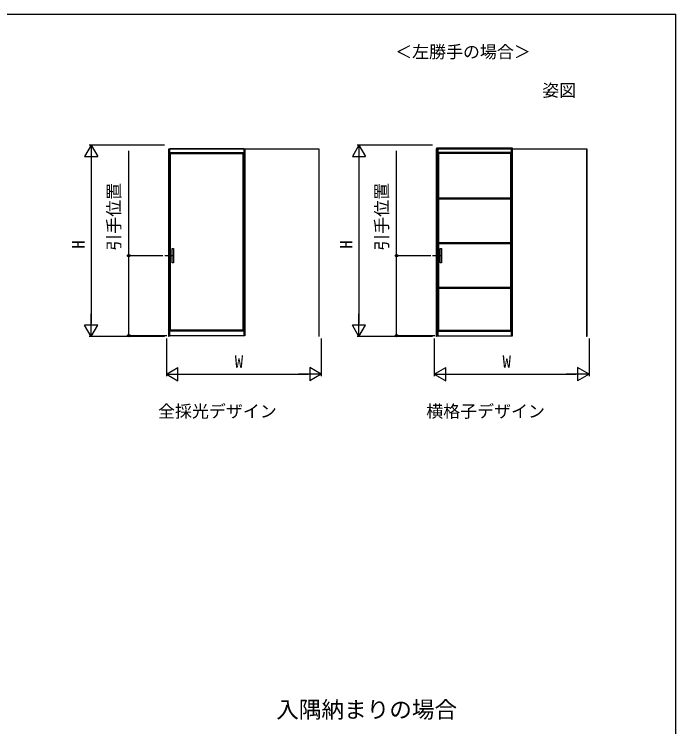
# Model space of a CAD drawing. Units: millimetres, scale not verified. Extents: x -525 to 525, y -808 to 806.
# Drawn here: x 173.9 to 525, y 343.3 to 721.6 of the extents above; entities that cross this region are included whole.
import ezdxf
from ezdxf.enums import TextEntityAlignment as Align

# ---------------------------------------------------------------- set-up
doc = ezdxf.new("R2010")
doc.units = ezdxf.units.MM
doc.header["$LTSCALE"] = 4
for name, color, linetype in [('0-2_USER1', 3, 'Continuous'), ('0-4_YKK_12', 2, 'Continuous'), ('0-6_YKK_A1', 4, 'Continuous'), ('0-7_YKK_D', 6, 'Continuous'), ('0-8_YKK_ZWAK', 7, 'Continuous')]:
    doc.layers.add(name, color=color, linetype=linetype)
doc.styles.add('ＭＳ ゴシック', font='')
doc.styles.get('ＭＳ ゴシック').set_extended_font_data('MS Gothic')

msp = doc.modelspace()

# ---------------------------------------------------------------- linework, layer by layer
at = {"layer": '0-4_YKK_12'}
for p, q in [((258.45, 593.425), (253.775, 593.425)), ((400.6, 593.425), (395.925, 593.425))]:
    msp.add_line(p, q, dxfattribs=at)
at = {"layer": '0-6_YKK_A1'}
for p, q in [((255.925, 650.175), (335.625, 650.175)), ((255.925, 550.475), (255.925, 650.175)), ((256.05, 550.475), (256.05, 650.175)), ((256.5, 550.925), (256.5, 650.225)), ((295.675, 650.125), (256.5, 650.125)), ((256.5, 648.125), (295.675, 648.125)), ((256.5, 647.725), (295.675, 647.725)), ((256.9, 553.825), (256.9, 647.725)), ((295.275, 647.725), (295.275, 553.825)), ((295.675, 650.225), (295.675, 550.925)), ((335.5, 650.175), (335.5, 550.475)), ((335.625, 650.175), (335.625, 550.475)), ((398.075, 650.175), (477.775, 650.175)), ((398.075, 550.475), (398.075, 650.175)), ((398.2, 550.475), (398.2, 650.175)), ((398.65, 650.425), (398.65, 550.925)), ((398.65, 650.125), (437.825, 650.125)), ((437.825, 648.125), (398.65, 648.125)), ((437.825, 647.725), (398.65, 647.725)), ((399.05, 647.725), (399.05, 553.825)), ((437.425, 553.825), (437.425, 647.725)), ((437.825, 550.925), (437.825, 650.425)), ((477.65, 650.175), (477.65, 550.475)), ((477.775, 650.175), (477.775, 550.475)), ((437.425, 624), (399.05, 624)), ((437.425, 623.4), (399.05, 623.4)), ((437.425, 600.3), (399.05, 600.3)), ((437.425, 599.7), (399.05, 599.7)), ((437.425, 576.6), (399.05, 576.6)), ((437.425, 576), (399.05, 576)), ((295.675, 553.825), (256.5, 553.825)), ((295.675, 553.425), (256.5, 553.425)), ((398.65, 553.825), (437.825, 553.825)), ((398.65, 553.425), (437.825, 553.425)), ((256.05, 550.475), (255.925, 550.475)), ((256.5, 551.125), (256.05, 551.125)), ((296.275, 551.125), (295.675, 551.125)), ((335.625, 550.475), (335.5, 550.475)), ((398.05, 551.125), (398.65, 551.125)), ((398.2, 550.475), (398.075, 550.475)), ((437.825, 551.125), (438.425, 551.125)), ((477.775, 550.475), (477.65, 550.475))]:
    msp.add_line(p, q, dxfattribs=at)
msp.add_lwpolyline([(296.275, 650.225), (296.275, 550.925), (256.05, 550.925)], dxfattribs=at)
for points in [[(398.05, 650.425), (398.05, 550.925), (438.425, 550.925), (438.425, 650.425)], [(258.45, 597.2), (258.45, 589.65), (257.75, 589.65), (257.75, 597.2)], [(400.6, 597.2), (400.6, 589.65), (399.9, 589.65), (399.9, 597.2)]]:
    msp.add_lwpolyline(points, close=True, dxfattribs=at)
at = {"layer": '0-7_YKK_D'}
for p, q in [((214.7, 652.125), (211.2, 646.063)), ((253.7, 652.125), (213.7, 652.125)), ((214.7, 652.125), (218.2, 646.063)), ((214.7, 652.125), (214.7, 640.001)), ((356.85, 652.125), (353.35, 646.063)), ((395.85, 652.125), (355.85, 652.125)), ((356.85, 652.125), (360.35, 646.063)), ((356.85, 652.125), (356.85, 640.001)), ((211.2, 646.063), (218.2, 646.063)), ((214.7, 645.125), (214.7, 557.475)), ((353.35, 646.063), (360.35, 646.063)), ((356.85, 645.125), (356.85, 557.475)), ((252.775, 593.425), (233.7, 593.425)), ((394.925, 593.425), (375.85, 593.425)), ((214.7, 550.475), (214.7, 562.599)), ((356.85, 550.475), (356.85, 562.599)), ((214.7, 550.475), (211.2, 556.537)), ((218.2, 556.537), (211.2, 556.537)), ((214.7, 550.475), (218.2, 556.537)), ((356.85, 550.475), (353.35, 556.537)), ((360.35, 556.537), (353.35, 556.537)), ((356.85, 550.475), (360.35, 556.537)), ((253.7, 550.475), (213.7, 550.475)), ((254.9, 550.925), (233.7, 550.925)), ((254.7, 549.475), (254.7, 529.475)), ((336.85, 549.475), (336.85, 529.475)), ((395.85, 550.475), (355.85, 550.475)), ((397.05, 550.925), (375.85, 550.925)), ((396.85, 549.475), (396.85, 529.475)), ((479, 549.475), (479, 529.475)), ((254.7, 530.475), (260.762, 533.975)), ((260.762, 526.975), (260.762, 533.975)), ((336.85, 530.475), (330.788, 533.975)), ((330.788, 533.975), (330.788, 526.975)), ((396.85, 530.475), (402.912, 533.975)), ((402.912, 526.975), (402.912, 533.975)), ((479, 530.475), (472.938, 533.975)), ((472.938, 533.975), (472.938, 526.975)), ((254.7, 530.475), (260.762, 526.975)), ((254.7, 530.475), (266.824, 530.475)), ((261.7, 530.475), (329.85, 530.475)), ((336.85, 530.475), (324.726, 530.475)), ((336.85, 530.475), (330.788, 526.975)), ((396.85, 530.475), (402.912, 526.975)), ((396.85, 530.475), (408.974, 530.475)), ((403.85, 530.475), (472, 530.475)), ((479, 530.475), (466.876, 530.475)), ((479, 530.475), (472.938, 526.975))]:
    msp.add_line(p, q, dxfattribs=at)
for points in [[(234.7, 550.925), (234.7, 593.425), (234.7, 649.14)], [(376.85, 550.925), (376.85, 593.425), (376.85, 649.14)]]:
    msp.add_lwpolyline(points, dxfattribs=at)
for centre in [(234.7, 593.425), (376.85, 593.425), (234.7, 550.925), (376.85, 550.925)]:
    msp.add_circle(centre, 0.637, dxfattribs=at)
at = {"layer": '0-8_YKK_ZWAK'}
msp.add_line((-525, 721.6), (525, 721.6), dxfattribs=at)
msp.add_lwpolyline([(-525, -808.4), (525, -808.4), (525, 721.6)], dxfattribs=at)

# ---------------------------------------------------------------- texts
at = {"layer": '0-2_USER1', "style": 'ＭＳ ゴシック'}
for s, height, p in [('＜左勝手の場合＞', 6.598, (376.068, 696.372)), ('姿図', 6.598, (454.148, 675.913)), ('全採光デザイン', 6.598, (250.212, 505.54)), ('横格子デザイン', 6.598, (392.567, 505.54)), ('入隅納まりの場合', 8.798, (312.939, 345.403))]:
    msp.add_text(s, height=height, dxfattribs=at).set_placement(p, align=Align.BOTTOM_LEFT)
at = {"layer": '0-7_YKK_D', "style": 'ＭＳ ゴシック'}
for s, p in [('引手位置', (232.075, 596.043)), ('引手位置', (374.225, 596.043)), ('H', (213.2, 597.107)), ('H', (355.35, 597.107))]:
    msp.add_text(s, height=6.598, rotation=90, dxfattribs=at).set_placement(p, align=Align.BOTTOM_LEFT)
for p in [(290.917, 531.975), (433.067, 531.975)]:
    msp.add_text('W', height=6.598, dxfattribs=at).set_placement(p, align=Align.BOTTOM_LEFT)

doc.saveas('drawing.dxf')
